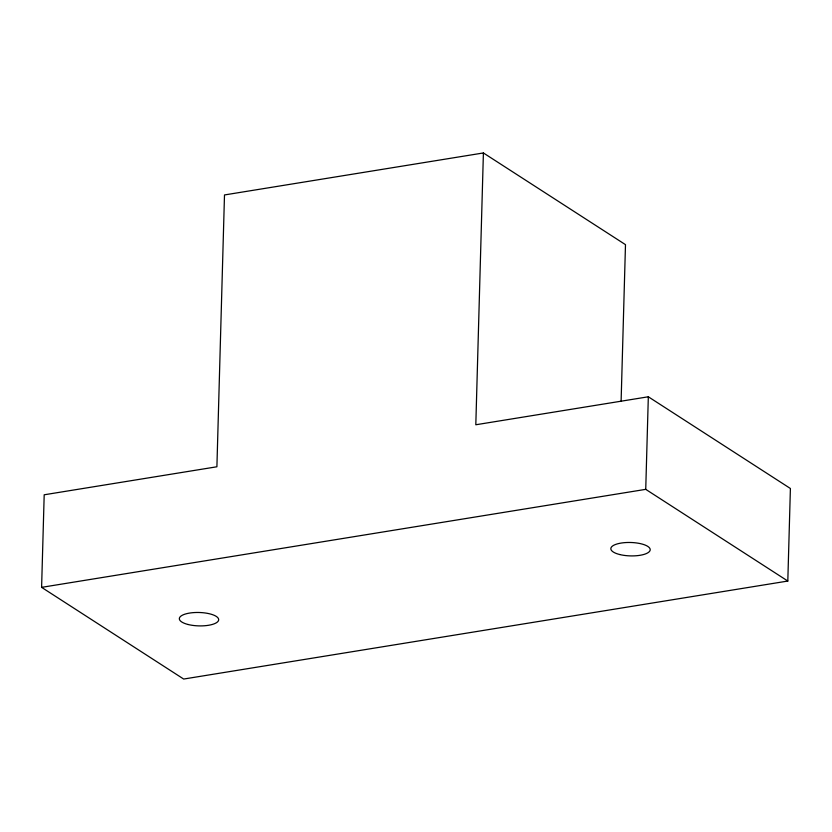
<?xml version="1.0" encoding="UTF-8"?>
<svg xmlns="http://www.w3.org/2000/svg" width="832" height="832" viewBox="0 0 832 832"><rect width="100%" height="100%" fill="white"/><g stroke="black" fill="none" stroke-linecap="round" stroke-linejoin="round"><path stroke-width="1.25" d="M483.402 152.953L475.81 424.767L648.326 396.781L790.4 488.488L787.81 581.048L183.674 679.047L41.6 587.35L44.19 494.79L216.902 466.773L224.494 194.948L483.402 152.953L625.487 244.65L621.109 401.274M787.81 581.048L645.736 489.351L648.326 396.781M41.6 587.35L645.736 489.351M619.611 554.507A19.698 6.708 1.6 0 0 650.166 550.098A19.698 6.708 1.6 0 0 621.785 542.963A19.698 6.708 1.6 0 0 619.611 554.507M188.084 624.499A19.698 6.708 1.6 0 0 218.639 620.1A19.698 6.708 1.6 0 0 190.258 612.966A19.698 6.708 1.6 0 0 188.084 624.499"/></g></svg>
